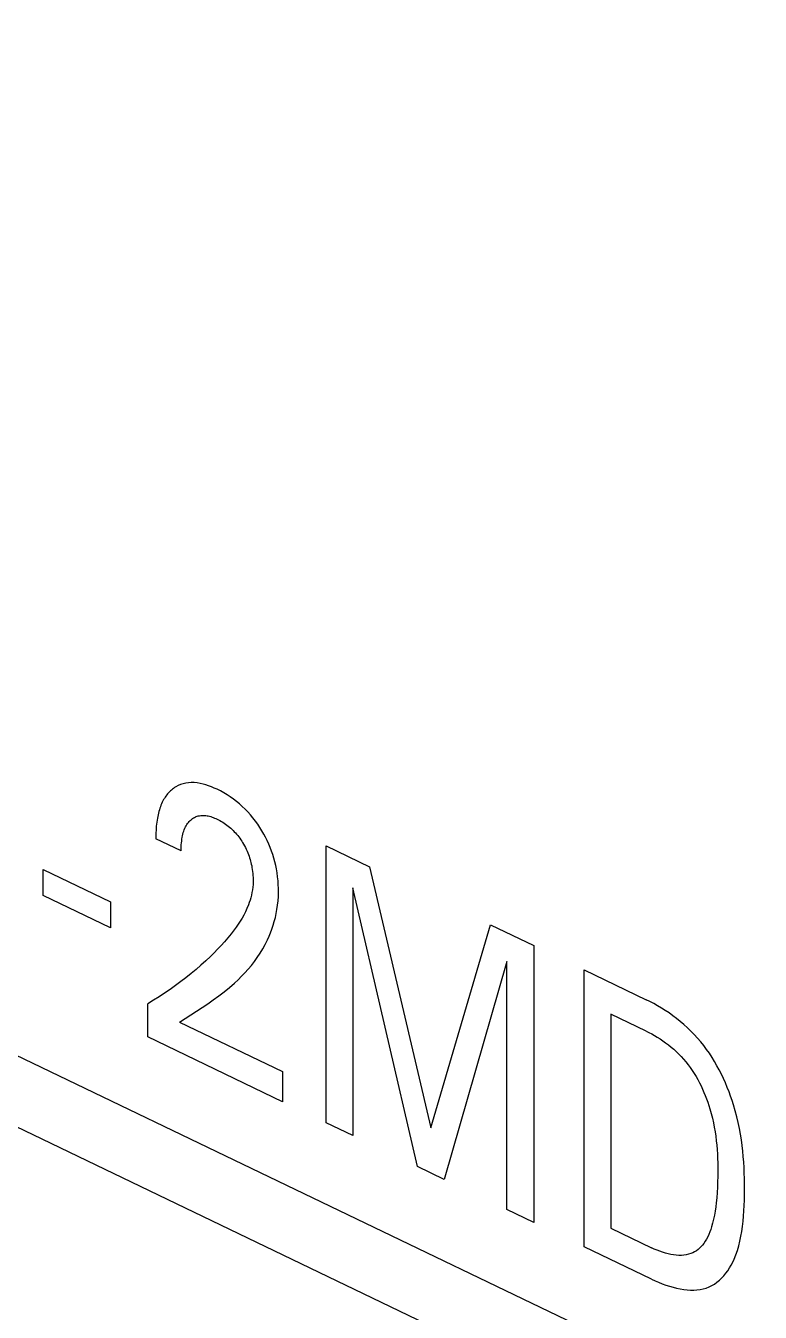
# Model space of a CAD drawing. Extents: x 0 to 420, y 0 to 297.
# Drawn here: x 192.73 to 196.41, y 121.58 to 128.03 of the extents above; entities that cross this region are included whole.
import ezdxf

# ---------------------------------------------------------------- set-up
doc = ezdxf.new("R2010")
doc.units = 0
doc.header["$LTSCALE"] = 23.1
doc.layers.add('40000_ISO', color=7, linetype='CONTINUOUS')

msp = doc.modelspace()

# ---------------------------------------------------------------- linework, layer by layer
at = {"layer": '40000_ISO', "color": 7, "linetype": 'CONTINUOUS'}
for p, q in [((151.239, 142.7894), (204.6505, 117.1157)), ((151.4456, 142.3318), (204.8571, 116.6581)), ((193.4384, 124.1799), (193.434, 124.1746)), ((193.4429, 124.1851), (193.4384, 124.1799)), ((193.4475, 124.19), (193.4429, 124.1851)), ((193.4524, 124.1947), (193.4475, 124.19)), ((193.4574, 124.1992), (193.4524, 124.1947)), ((193.4626, 124.2035), (193.4574, 124.1992)), ((193.4679, 124.2075), (193.4626, 124.2035)), ((193.4734, 124.2113), (193.4679, 124.2075)), ((193.479, 124.2148), (193.4734, 124.2113)), ((193.4907, 124.2212), (193.479, 124.2148)), ((193.503, 124.2265), (193.4907, 124.2212)), ((193.5158, 124.2307), (193.503, 124.2265)), ((193.5293, 124.2338), (193.5158, 124.2307)), ((193.5431, 124.2357), (193.5293, 124.2338)), ((193.5573, 124.2365), (193.5431, 124.2357)), ((193.5719, 124.2361), (193.5573, 124.2365)), ((193.5869, 124.2347), (193.5719, 124.2361)), ((193.6022, 124.2322), (193.5869, 124.2347)), ((193.616, 124.2291), (193.6022, 124.2322)), ((193.63, 124.2252), (193.616, 124.2291)), ((193.6441, 124.2206), (193.63, 124.2252)), ((193.6582, 124.2152), (193.6441, 124.2206)), ((193.6725, 124.2093), (193.6582, 124.2152)), ((193.6867, 124.2027), (193.6725, 124.2093)), ((193.7033, 124.1944), (193.6867, 124.2027)), ((193.72, 124.1853), (193.7033, 124.1944)), ((193.7365, 124.1754), (193.72, 124.1853)), ((193.4022, 124.1155), (193.3996, 124.1078)), ((193.4051, 124.123), (193.4022, 124.1155)), ((193.4082, 124.1303), (193.4051, 124.123)), ((193.4114, 124.1375), (193.4082, 124.1303)), ((193.4149, 124.1445), (193.4114, 124.1375)), ((193.4186, 124.1513), (193.4149, 124.1445)), ((193.4222, 124.1574), (193.4186, 124.1513)), ((193.4259, 124.1633), (193.4222, 124.1574)), ((193.4299, 124.169), (193.4259, 124.1633)), ((193.434, 124.1746), (193.4299, 124.169)), ((193.7529, 124.1648), (193.7365, 124.1754)), ((193.7692, 124.1533), (193.7529, 124.1648)), ((193.784, 124.1419), (193.7692, 124.1533)), ((193.7987, 124.1298), (193.784, 124.1419)), ((193.813, 124.117), (193.7987, 124.1298)), ((193.8271, 124.1035), (193.813, 124.117)), ((193.3871, 124.0575), (193.3855, 124.0477)), ((193.3889, 124.0671), (193.3871, 124.0575)), ((193.3907, 124.0755), (193.3889, 124.0671)), ((193.3927, 124.0838), (193.3907, 124.0755)), ((193.3948, 124.0919), (193.3927, 124.0838)), ((193.3971, 124.0999), (193.3948, 124.0919)), ((193.3996, 124.1078), (193.3971, 124.0999)), ((193.5511, 124.0459), (193.5558, 124.0502)), ((193.5558, 124.0502), (193.5598, 124.0535)), ((193.5598, 124.0535), (193.564, 124.0565)), ((193.564, 124.0565), (193.5683, 124.0593)), ((193.5683, 124.0593), (193.5728, 124.0618)), ((193.5728, 124.0618), (193.5775, 124.0641)), ((193.5775, 124.0641), (193.5823, 124.0661)), ((193.5823, 124.0661), (193.5873, 124.0678)), ((193.5873, 124.0678), (193.5924, 124.0692)), ((193.5924, 124.0692), (193.5982, 124.0705)), ((193.5982, 124.0705), (193.6042, 124.0713)), ((193.6042, 124.0713), (193.6103, 124.0718)), ((193.6103, 124.0718), (193.6166, 124.072)), ((193.6166, 124.072), (193.6229, 124.0718)), ((193.6229, 124.0718), (193.6294, 124.0712)), ((193.6294, 124.0712), (193.636, 124.0702)), ((193.636, 124.0702), (193.6422, 124.069)), ((193.6422, 124.069), (193.6485, 124.0676)), ((193.6485, 124.0676), (193.6548, 124.0658)), ((193.6548, 124.0658), (193.6611, 124.0637)), ((193.6611, 124.0637), (193.6675, 124.0615)), ((193.6675, 124.0615), (193.6739, 124.0589)), ((193.6739, 124.0589), (193.6803, 124.0562)), ((193.6803, 124.0562), (193.6867, 124.0532)), ((193.6867, 124.0532), (193.6938, 124.0497)), ((193.6938, 124.0497), (193.7009, 124.0459)), ((193.8407, 124.0894), (193.8271, 124.1035)), ((193.8538, 124.0747), (193.8407, 124.0894)), ((193.8664, 124.0595), (193.8538, 124.0747)), ((193.8786, 124.0438), (193.8664, 124.0595)), ((193.3797, 123.9866), (193.3794, 123.9762)), ((193.3803, 123.997), (193.3797, 123.9866)), ((193.381, 124.0073), (193.3803, 123.997)), ((193.3818, 124.0176), (193.381, 124.0073)), ((193.3829, 124.0277), (193.3818, 124.0176)), ((193.3841, 124.0377), (193.3829, 124.0277)), ((193.3855, 124.0477), (193.3841, 124.0377)), ((193.5151, 123.978), (193.5172, 123.9857)), ((193.5172, 123.9857), (193.5195, 123.9932)), ((193.5195, 123.9932), (193.5221, 124.0004)), ((193.5221, 124.0004), (193.525, 124.0074)), ((193.525, 124.0074), (193.5282, 124.0142)), ((193.5282, 124.0142), (193.5314, 124.0201)), ((193.5314, 124.0201), (193.5348, 124.0258)), ((193.5348, 124.0258), (193.5385, 124.0313)), ((193.5385, 124.0313), (193.5425, 124.0365)), ((193.5425, 124.0365), (193.5467, 124.0414)), ((193.5467, 124.0414), (193.5511, 124.0459)), ((193.7009, 124.0459), (193.7081, 124.0419)), ((193.7081, 124.0419), (193.7151, 124.0376)), ((193.7151, 124.0376), (193.7222, 124.0331)), ((193.7222, 124.0331), (193.7291, 124.0283)), ((193.7291, 124.0283), (193.7361, 124.0232)), ((193.7361, 124.0232), (193.7424, 124.0183)), ((193.7424, 124.0183), (193.7487, 124.0131)), ((193.7487, 124.0131), (193.7549, 124.0078)), ((193.7549, 124.0078), (193.7611, 124.0021)), ((193.7611, 124.0021), (193.7671, 123.9963)), ((193.7671, 123.9963), (193.7729, 123.9903)), ((193.7729, 123.9903), (193.7787, 123.9841)), ((193.7787, 123.9841), (193.7843, 123.9776)), ((193.8902, 124.0276), (193.8786, 124.0438)), ((193.9013, 124.0111), (193.8902, 124.0276)), ((193.9113, 123.995), (193.9013, 124.0111)), ((193.9208, 123.9786), (193.9113, 123.995)), ((193.3794, 123.9762), (193.3791, 123.9657)), ((193.3791, 123.9657), (193.3791, 123.9552)), ((193.5061, 123.8941), (193.3791, 123.9552)), ((193.5066, 123.914), (193.5071, 123.9239)), ((193.5071, 123.9239), (193.5079, 123.9337)), ((193.5079, 123.9337), (193.5089, 123.9433)), ((193.5089, 123.9433), (193.5101, 123.9528)), ((193.5101, 123.9528), (193.5117, 123.9621)), ((193.5117, 123.9621), (193.5133, 123.9702)), ((193.5133, 123.9702), (193.5151, 123.978)), ((193.7843, 123.9776), (193.7897, 123.971)), ((193.7897, 123.971), (193.795, 123.9642)), ((193.795, 123.9642), (193.8001, 123.9573)), ((193.8001, 123.9573), (193.8051, 123.9502)), ((193.8051, 123.9502), (193.8099, 123.943)), ((193.8099, 123.943), (193.8145, 123.9357)), ((193.8145, 123.9357), (193.8194, 123.9274)), ((193.8194, 123.9274), (193.8241, 123.919)), ((193.8241, 123.919), (193.8286, 123.9105)), ((193.9298, 123.962), (193.9208, 123.9786)), ((193.9381, 123.9453), (193.9298, 123.962)), ((193.9459, 123.9284), (193.9381, 123.9453)), ((193.953, 123.9114), (193.9459, 123.9284)), ((194.2339, 123.919), (194.4513, 123.8146)), ((194.2339, 122.531), (194.2339, 123.919)), ((193.5061, 123.8941), (193.5063, 123.9041)), ((193.5063, 123.9041), (193.5066, 123.914)), ((193.8286, 123.9105), (193.8328, 123.902)), ((193.8328, 123.902), (193.8367, 123.8934)), ((193.8367, 123.8934), (193.8404, 123.8847)), ((193.8404, 123.8847), (193.8438, 123.876)), ((193.8438, 123.876), (193.8468, 123.8678)), ((193.8468, 123.8678), (193.8495, 123.8596)), ((193.8495, 123.8596), (193.852, 123.8514)), ((193.9598, 123.8934), (193.953, 123.9114)), ((193.966, 123.8752), (193.9598, 123.8934)), ((193.9714, 123.8572), (193.966, 123.8752)), ((193.9762, 123.8391), (193.9714, 123.8572)), ((192.8145, 123.8006), (193.152, 123.6383)), ((192.8145, 123.6697), (192.8145, 123.8006)), ((193.852, 123.8514), (193.8543, 123.8433)), ((193.8543, 123.8433), (193.8563, 123.8351)), ((193.8563, 123.8351), (193.8582, 123.827)), ((193.8582, 123.827), (193.8599, 123.8189)), ((193.8599, 123.8189), (193.8614, 123.8109)), ((193.8614, 123.8109), (193.8631, 123.8004)), ((193.8631, 123.8004), (193.8645, 123.7901)), ((193.8645, 123.7901), (193.8656, 123.7799)), ((193.9804, 123.8212), (193.9762, 123.8391)), ((193.984, 123.8034), (193.9804, 123.8212)), ((193.9874, 123.7834), (193.984, 123.8034)), ((194.4513, 123.8146), (194.7589, 122.5049)), ((193.8667, 123.7259), (193.8655, 123.7119)), ((193.8656, 123.7799), (193.8665, 123.7698)), ((193.8665, 123.7698), (193.867, 123.7598)), ((193.8672, 123.7402), (193.8667, 123.7259)), ((193.867, 123.7598), (193.8673, 123.7499)), ((193.8673, 123.7499), (193.8672, 123.7402)), ((193.9901, 123.7636), (193.9874, 123.7834)), ((193.9921, 123.7441), (193.9901, 123.7636)), ((193.9935, 123.7247), (193.9921, 123.7441)), ((193.152, 123.5075), (192.8145, 123.6697)), ((193.8587, 123.6719), (193.8555, 123.6592)), ((193.8615, 123.6849), (193.8587, 123.6719)), ((193.8637, 123.6983), (193.8615, 123.6849)), ((193.8655, 123.7119), (193.8637, 123.6983)), ((193.9922, 123.6428), (193.9937, 123.6646)), ((193.9942, 123.7057), (193.9935, 123.7247)), ((193.9937, 123.6646), (193.9943, 123.6869)), ((193.9943, 123.6869), (193.9942, 123.7057)), ((194.3679, 123.709), (194.3679, 122.4666)), ((194.6908, 122.3114), (194.3679, 123.709)), ((193.152, 123.6383), (193.152, 123.5075)), ((193.8364, 123.6054), (193.8286, 123.5886)), ((193.8435, 123.6228), (193.8364, 123.6054)), ((193.8478, 123.6347), (193.8435, 123.6228)), ((193.8518, 123.6468), (193.8478, 123.6347)), ((193.8555, 123.6592), (193.8518, 123.6468)), ((193.9831, 123.5798), (193.9868, 123.6003)), ((193.9868, 123.6003), (193.9899, 123.6213)), ((193.9899, 123.6213), (193.9922, 123.6428)), ((193.8022, 123.5413), (193.7925, 123.5265)), ((193.8115, 123.5566), (193.8022, 123.5413)), ((193.8203, 123.5724), (193.8115, 123.5566)), ((193.8286, 123.5886), (193.8203, 123.5724)), ((193.9677, 123.5208), (193.9734, 123.54)), ((193.9734, 123.54), (193.9786, 123.5597)), ((193.9786, 123.5597), (193.9831, 123.5798)), ((193.7565, 123.4773), (193.7403, 123.4573)), ((193.7722, 123.4977), (193.7565, 123.4773)), ((193.7825, 123.5119), (193.7722, 123.4977)), ((193.7925, 123.5265), (193.7825, 123.5119)), ((193.9471, 123.4659), (193.9545, 123.4838)), ((193.9545, 123.4838), (193.9614, 123.5021)), ((193.9614, 123.5021), (193.9677, 123.5208)), ((194.7589, 122.5049), (195.0568, 123.5235)), ((195.0568, 123.5235), (195.2742, 123.419)), ((193.7066, 123.419), (193.6892, 123.4006)), ((193.7237, 123.438), (193.7066, 123.419)), ((193.7403, 123.4573), (193.7237, 123.438)), ((193.9152, 123.4025), (193.9276, 123.4251)), ((193.9276, 123.4251), (193.9392, 123.4485)), ((193.9392, 123.4485), (193.9471, 123.4659)), ((195.2742, 123.419), (195.2742, 122.031)), ((193.6296, 123.3426), (193.6055, 123.3208)), ((193.6534, 123.3649), (193.6296, 123.3426)), ((193.6714, 123.3825), (193.6534, 123.3649)), ((193.6892, 123.4006), (193.6714, 123.3825)), ((193.8583, 123.32), (193.8736, 123.3395)), ((193.8736, 123.3395), (193.8881, 123.3598)), ((193.8881, 123.3598), (193.902, 123.3808)), ((193.902, 123.3808), (193.9152, 123.4025)), ((195.1401, 123.3398), (194.8256, 122.2466)), ((195.1401, 122.0954), (195.1401, 123.3398)), ((193.5561, 123.2788), (193.5304, 123.2583)), ((193.581, 123.2996), (193.5561, 123.2788)), ((193.6055, 123.3208), (193.581, 123.2996)), ((193.8092, 123.2652), (193.8261, 123.2828)), ((193.8261, 123.2828), (193.8425, 123.3011)), ((193.8425, 123.3011), (193.8583, 123.32)), ((195.5276, 123.2972), (195.8381, 123.148)), ((195.5276, 121.9091), (195.5276, 123.2972)), ((193.478, 123.2187), (193.4512, 123.1997)), ((193.5044, 123.2383), (193.478, 123.2187)), ((193.5304, 123.2583), (193.5044, 123.2383)), ((193.7482, 123.2091), (193.774, 123.2315)), ((193.774, 123.2315), (193.7918, 123.2481)), ((193.7918, 123.2481), (193.8092, 123.2652)), ((193.3957, 123.1626), (193.3674, 123.1448)), ((193.4236, 123.1809), (193.3957, 123.1626)), ((193.4512, 123.1997), (193.4236, 123.1809)), ((193.6395, 123.1273), (193.6673, 123.1467)), ((193.6673, 123.1467), (193.6948, 123.1668)), ((193.6948, 123.1668), (193.7218, 123.1875)), ((193.7218, 123.1875), (193.7482, 123.2091)), ((195.8571, 123.1385), (195.8381, 123.148)), ((193.3674, 123.1448), (193.3388, 123.1275)), ((193.3388, 122.9613), (193.3388, 123.1275)), ((193.5548, 123.0717), (193.5831, 123.0899)), ((193.5831, 123.0899), (193.6114, 123.1084)), ((193.6114, 123.1084), (193.6395, 123.1273)), ((195.8762, 123.1284), (195.8571, 123.1385)), ((195.8954, 123.1176), (195.8762, 123.1284)), ((195.9146, 123.1062), (195.8954, 123.1176)), ((195.9338, 123.094), (195.9146, 123.1062)), ((195.9529, 123.0812), (195.9338, 123.094)), ((195.9718, 123.0678), (195.9529, 123.0812)), ((193.4985, 123.036), (193.5548, 123.0717)), ((193.4985, 123.036), (194.0145, 122.788)), ((195.8381, 122.9906), (195.6617, 123.0754)), ((195.6617, 123.0754), (195.6617, 122.0021)), ((195.9906, 123.0537), (195.9718, 123.0678)), ((196.0091, 123.0389), (195.9906, 123.0537)), ((196.0273, 123.0235), (196.0091, 123.0389)), ((196.0452, 123.0075), (196.0273, 123.0235)), ((194.0145, 122.6365), (193.3388, 122.9613)), ((195.8381, 122.9906), (195.8519, 122.9837)), ((195.8519, 122.9837), (195.8659, 122.9763)), ((195.8659, 122.9763), (195.8799, 122.9684)), ((195.8799, 122.9684), (195.8939, 122.96)), ((195.8939, 122.96), (195.9079, 122.9511)), ((196.0626, 122.9908), (196.0452, 123.0075)), ((196.0796, 122.9735), (196.0626, 122.9908)), ((196.0961, 122.9555), (196.0796, 122.9735)), ((196.112, 122.9369), (196.0961, 122.9555)), ((195.9079, 122.9511), (195.9218, 122.9417)), ((195.9218, 122.9417), (195.9356, 122.9318)), ((195.9356, 122.9318), (195.9493, 122.9214)), ((195.9493, 122.9214), (195.9627, 122.9106)), ((195.9627, 122.9106), (195.976, 122.8993)), ((195.976, 122.8993), (195.989, 122.8875)), ((195.989, 122.8875), (196.0017, 122.8753)), ((196.1269, 122.9182), (196.112, 122.9369)), ((196.1413, 122.8988), (196.1269, 122.9182)), ((196.1551, 122.879), (196.1413, 122.8988)), ((196.0017, 122.8753), (196.014, 122.8625)), ((196.014, 122.8625), (196.026, 122.8494)), ((196.026, 122.8494), (196.0375, 122.8358)), ((196.0375, 122.8358), (196.0485, 122.8219)), ((196.1683, 122.8587), (196.1551, 122.879)), ((196.181, 122.838), (196.1683, 122.8587)), ((196.193, 122.817), (196.181, 122.838)), ((194.0145, 122.788), (194.0145, 122.6365)), ((196.0485, 122.8219), (196.059, 122.8076)), ((196.059, 122.8076), (196.0691, 122.7929)), ((196.0691, 122.7929), (196.0788, 122.7779)), ((196.0788, 122.7779), (196.088, 122.7626)), ((196.088, 122.7626), (196.0968, 122.7471)), ((196.2045, 122.7956), (196.193, 122.817)), ((196.2155, 122.774), (196.2045, 122.7956)), ((196.2258, 122.7522), (196.2155, 122.774)), ((196.0968, 122.7471), (196.1051, 122.7313)), ((196.1051, 122.7313), (196.1131, 122.7153)), ((196.1131, 122.7153), (196.1206, 122.6992)), ((196.1206, 122.6992), (196.1277, 122.683)), ((196.2356, 122.7303), (196.2258, 122.7522)), ((196.2448, 122.7082), (196.2356, 122.7303)), ((196.2535, 122.6861), (196.2448, 122.7082)), ((196.1277, 122.683), (196.1344, 122.6667)), ((196.1344, 122.6667), (196.1407, 122.6504)), ((196.1407, 122.6504), (196.1466, 122.6341)), ((196.1466, 122.6341), (196.1521, 122.6178)), ((196.2617, 122.664), (196.2535, 122.6861)), ((196.2693, 122.6419), (196.2617, 122.664)), ((196.2763, 122.6199), (196.2693, 122.6419)), ((196.1521, 122.6178), (196.1572, 122.6015)), ((196.1572, 122.6015), (196.164, 122.5779)), ((196.164, 122.5779), (196.17, 122.5545)), ((196.285, 122.5902), (196.2763, 122.6199)), ((196.2928, 122.5608), (196.285, 122.5902)), ((194.3679, 122.4666), (194.2339, 122.531)), ((196.17, 122.5545), (196.1752, 122.5313)), ((196.1752, 122.5313), (196.1798, 122.5083)), ((196.1798, 122.5083), (196.1837, 122.4855)), ((196.2997, 122.5316), (196.2928, 122.5608)), ((196.3058, 122.5027), (196.2997, 122.5316)), ((196.311, 122.474), (196.3058, 122.5027)), ((196.1837, 122.4855), (196.187, 122.4629)), ((196.187, 122.4629), (196.1898, 122.4404)), ((196.1898, 122.4404), (196.192, 122.4182)), ((196.3156, 122.4455), (196.311, 122.474)), ((196.3194, 122.4172), (196.3156, 122.4455)), ((196.192, 122.4182), (196.1938, 122.3961)), ((196.1938, 122.3961), (196.1951, 122.3741)), ((196.1951, 122.3741), (196.1961, 122.3523)), ((196.3226, 122.389), (196.3194, 122.4172)), ((196.3252, 122.3611), (196.3226, 122.389)), ((194.8256, 122.2466), (194.6908, 122.3114)), ((196.1961, 122.3523), (196.1967, 122.3307)), ((196.1967, 122.3307), (196.197, 122.3091)), ((196.197, 122.3091), (196.1971, 122.2878)), ((196.3272, 122.3333), (196.3252, 122.3611)), ((196.3288, 122.3057), (196.3272, 122.3333)), ((196.1969, 122.2608), (196.1963, 122.234)), ((196.1971, 122.2878), (196.1969, 122.2608)), ((196.3299, 122.2783), (196.3288, 122.3057)), ((196.3306, 122.251), (196.3299, 122.2783)), ((196.331, 122.2238), (196.3306, 122.251)), ((196.1938, 122.1812), (196.1918, 122.1552)), ((196.1953, 122.2074), (196.1938, 122.1812)), ((196.1963, 122.234), (196.1953, 122.2074)), ((196.3309, 122.1696), (196.3311, 122.1968)), ((196.3311, 122.1968), (196.331, 122.2238)), ((196.1893, 122.1295), (196.1867, 122.1086)), ((196.1918, 122.1552), (196.1893, 122.1295)), ((196.3284, 122.0891), (196.3296, 122.1157)), ((196.3296, 122.1157), (196.3305, 122.1425)), ((196.3305, 122.1425), (196.3309, 122.1696)), ((195.2742, 122.031), (195.1401, 122.0954)), ((196.1801, 122.0675), (196.176, 122.0475)), ((196.1837, 122.0879), (196.1801, 122.0675)), ((196.1867, 122.1086), (196.1837, 122.0879)), ((196.3243, 122.0369), (196.3266, 122.0628)), ((196.3266, 122.0628), (196.3284, 122.0891)), ((195.6617, 122.0021), (195.8651, 121.9043)), ((196.1617, 121.9959), (196.1571, 121.9832)), ((196.1659, 122.0089), (196.1617, 121.9959)), ((196.1713, 122.028), (196.1659, 122.0089)), ((196.176, 122.0475), (196.1713, 122.028)), ((196.3136, 121.9616), (196.3179, 121.9862)), ((196.3179, 121.9862), (196.3215, 122.0113)), ((196.3215, 122.0113), (196.3243, 122.0369)), ((196.1269, 121.926), (196.1204, 121.9177)), ((196.1341, 121.9364), (196.1269, 121.926)), ((196.1406, 121.9474), (196.1341, 121.9364)), ((196.1466, 121.9588), (196.1406, 121.9474)), ((196.1521, 121.9708), (196.1466, 121.9588)), ((196.1571, 121.9832), (196.1521, 121.9708)), ((196.3026, 121.914), (196.3085, 121.9375)), ((196.3085, 121.9375), (196.3136, 121.9616)), ((195.8644, 121.7472), (195.5276, 121.9091)), ((195.879, 121.8978), (195.8651, 121.9043)), ((195.8929, 121.8918), (195.879, 121.8978)), ((195.9068, 121.8863), (195.8929, 121.8918)), ((195.9207, 121.8813), (195.9068, 121.8863)), ((195.9345, 121.8769), (195.9207, 121.8813)), ((195.9481, 121.8732), (195.9345, 121.8769)), ((195.9617, 121.8702), (195.9481, 121.8732)), ((195.9751, 121.8678), (195.9617, 121.8702)), ((195.9885, 121.8663), (195.9751, 121.8678)), ((196.0017, 121.8656), (195.9885, 121.8663)), ((196.0146, 121.8657), (196.0017, 121.8656)), ((196.0272, 121.8667), (196.0146, 121.8657)), ((196.0394, 121.8686), (196.0272, 121.8667)), ((196.0511, 121.8714), (196.0394, 121.8686)), ((196.0624, 121.8751), (196.0511, 121.8714)), ((196.0719, 121.8792), (196.0624, 121.8751)), ((196.0811, 121.884), (196.0719, 121.8792)), ((196.0898, 121.8895), (196.0811, 121.884)), ((196.0981, 121.8957), (196.0898, 121.8895)), ((196.106, 121.9025), (196.0981, 121.8957)), ((196.1134, 121.9098), (196.106, 121.9025)), ((196.1204, 121.9177), (196.1134, 121.9098)), ((196.2793, 121.8473), (196.2881, 121.8688)), ((196.2881, 121.8688), (196.2958, 121.8911)), ((196.2958, 121.8911), (196.3026, 121.914)), ((196.247, 121.789), (196.256, 121.8027)), ((196.256, 121.8027), (196.2643, 121.8171)), ((196.2643, 121.8171), (196.2721, 121.832)), ((196.2721, 121.832), (196.2793, 121.8473)), ((195.8644, 121.7472), (195.8824, 121.7389)), ((195.8824, 121.7389), (195.9005, 121.731)), ((195.9005, 121.731), (195.9187, 121.7238)), ((196.1805, 121.7223), (196.1931, 121.7312)), ((196.1931, 121.7312), (196.2051, 121.7411)), ((196.2051, 121.7411), (196.2165, 121.7519)), ((196.2165, 121.7519), (196.2273, 121.7635)), ((196.2273, 121.7635), (196.2375, 121.7759)), ((196.2375, 121.7759), (196.247, 121.789)), ((195.9187, 121.7238), (195.9369, 121.7171)), ((195.9369, 121.7171), (195.955, 121.7111)), ((195.955, 121.7111), (195.9731, 121.7058)), ((195.9731, 121.7058), (195.991, 121.7013)), ((195.991, 121.7013), (196.0088, 121.6976)), ((196.0088, 121.6976), (196.0263, 121.6947)), ((196.0263, 121.6947), (196.0435, 121.6927)), ((196.0435, 121.6927), (196.0604, 121.6916)), ((196.0604, 121.6916), (196.077, 121.6915)), ((196.077, 121.6915), (196.093, 121.6924)), ((196.093, 121.6924), (196.1086, 121.6944)), ((196.1086, 121.6944), (196.1237, 121.6975)), ((196.1237, 121.6975), (196.1389, 121.7019)), ((196.1389, 121.7019), (196.1534, 121.7076)), ((196.1534, 121.7076), (196.1672, 121.7144)), ((196.1672, 121.7144), (196.1805, 121.7223))]:
    msp.add_line(p, q, dxfattribs=at)

doc.saveas('drawing.dxf')
